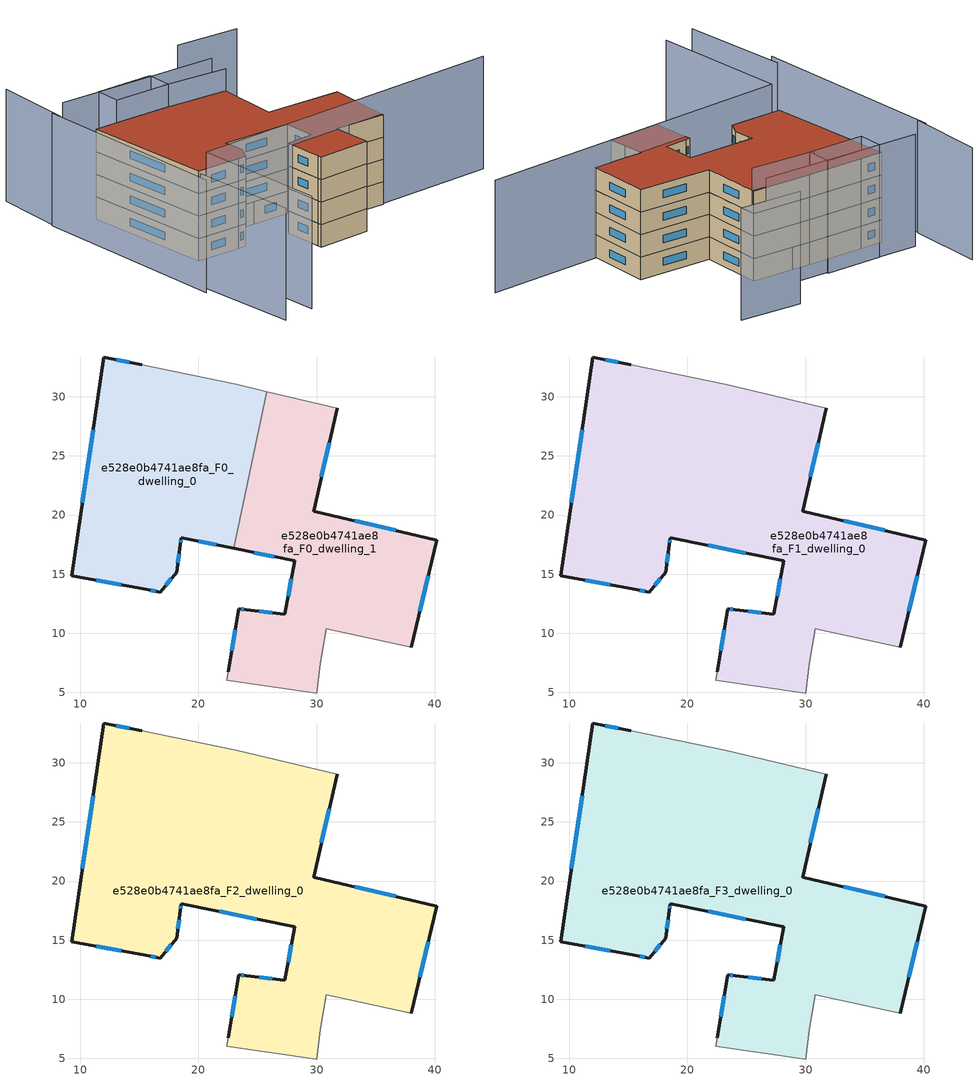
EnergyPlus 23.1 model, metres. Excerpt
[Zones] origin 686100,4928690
e528e0b4741ae8fa_F0_dwelling_0
 floor ground (EU_floor_Construction): 25.78,30.43 22.99,17.17 18.55,18.08 18.48,17.48 18.16,15.17 16.8,13.47 15.57,13.7 9.28,14.86 12.01,33.36 15.2,32.72 23.19,31.04 z0
 wall outside (EU_wall_Construction): 15.2,32.72 12.01,33.36 9.28,14.86 15.57,13.7 16.8,13.47 18.16,15.17 18.48,17.48 18.55,18.08 22.99,17.17 z0:3
 wall adiabatic (EU_wall_Construction): 25.78,30.43 23.19,31.04 15.2,32.72 z0:3
 wall to e528e0b4741ae8fa_F0_dwelling_1 (EU_wall_Construction): 22.99,17.17 25.78,30.43 z0:3
 window (EU_Window_Construction): 17.25,14.04 17.71,14.61 / 15.98,13.63 16.39,13.55 / 11.38,14.48 13.47,14.09 / 11.1,27.2 10.19,21.03 / 14.14,32.94 13.07,33.15 / 20.03,17.78 21.51,17.48 / 18.5,17.68 18.53,17.88 / 18.27,15.94 18.37,16.71 z1:2
e528e0b4741ae8fa_F0_dwelling_1
 floor ground (EU_floor_Construction): 31.74,29.02 29.75,20.32 40.18,17.88 38.03,8.83 30.81,10.4 30.32,7.4 30.01,4.95 22.42,6.02 22.54,6.72 23.41,12.06 24.04,11.98 27.33,11.6 28.15,16.11 22.99,17.17 25.78,30.43 z0
 wall outside (EU_wall_Construction): 22.99,17.17 28.15,16.11 27.33,11.6 24.04,11.98 23.41,12.06 22.54,6.72 / 38.03,8.83 40.18,17.88 29.75,20.32 31.74,29.02 z0:3
 wall adiabatic (EU_wall_Construction): 31.74,29.02 25.78,30.43 / 22.54,6.72 22.42,6.02 30.01,4.95 30.32,7.4 30.81,10.4 38.03,8.83 z0:3
 window (EU_Window_Construction): 24.71,16.82 26.43,16.47 / 30.41,23.22 31.08,26.12 / 36.7,18.7 33.23,19.51 / 38.75,11.85 39.46,14.87 / 23.12,10.28 22.83,8.5 / 23.83,12.01 23.62,12.04 / 26.23,11.73 25.14,11.86 / 27.88,14.61 27.6,13.11 z1:2
e528e0b4741ae8fa_F1_dwelling_0
 floor to e528e0b4741ae8fa_F0_dwelling_0 (EU_floor_Construction): 25.78,30.43 22.99,17.17 18.55,18.08 18.48,17.48 18.16,15.17 16.8,13.47 15.57,13.7 9.28,14.86 12.01,33.36 15.2,32.72 23.19,31.04 z3
 floor to e528e0b4741ae8fa_F0_dwelling_1 (EU_floor_Construction): 31.74,29.02 29.75,20.32 40.18,17.88 38.03,8.83 30.81,10.4 30.32,7.4 30.01,4.95 22.42,6.02 22.54,6.72 23.41,12.06 24.04,11.98 27.33,11.6 28.15,16.11 22.99,17.17 25.78,30.43 z3
 wall outside (EU_wall_Construction): 15.2,32.72 12.01,33.36 9.28,14.86 15.57,13.7 16.8,13.47 18.16,15.17 18.48,17.48 18.55,18.08 28.15,16.11 27.33,11.6 24.04,11.98 23.41,12.06 22.54,6.72 / 38.03,8.83 40.18,17.88 29.75,20.32 31.74,29.02 z3:6
 wall adiabatic (EU_wall_Construction): 31.74,29.02 23.19,31.04 15.2,32.72 / 22.54,6.72 22.42,6.02 30.01,4.95 30.32,7.4 30.81,10.4 38.03,8.83 z3:6
 window (EU_Window_Construction): 21.75,17.43 24.95,16.77 / 18.5,17.68 18.53,17.88 / 18.27,15.94 18.37,16.71 / 17.25,14.04 17.71,14.61 / 15.98,13.63 16.39,13.55 / 11.38,14.48 13.47,14.09 / 11.1,27.2 10.19,21.03 / 14.14,32.94 13.07,33.15 / 30.41,23.22 31.08,26.12 / 36.7,18.7 33.23,19.51 / 38.75,11.85 39.46,14.87 / 23.12,10.28 22.83,8.5 / 23.83,12.01 23.62,12.04 / 26.23,11.73 25.14,11.86 / 27.88,14.61 27.6,13.11 z4:5
e528e0b4741ae8fa_F2_dwelling_0
 floor to e528e0b4741ae8fa_F1_dwelling_0 (EU_floor_Construction): 31.74,29.02 29.75,20.32 40.18,17.88 38.03,8.83 30.81,10.4 30.32,7.4 30.01,4.95 22.42,6.02 22.54,6.72 23.41,12.06 24.04,11.98 27.33,11.6 28.15,16.11 18.55,18.08 18.48,17.48 18.16,15.17 16.8,13.47 15.57,13.7 9.28,14.86 12.01,33.36 15.2,32.72 23.19,31.04 z6
 wall outside (EU_wall_Construction): 15.2,32.72 12.01,33.36 9.28,14.86 15.57,13.7 16.8,13.47 18.16,15.17 18.48,17.48 18.55,18.08 28.15,16.11 27.33,11.6 24.04,11.98 23.41,12.06 22.54,6.72 / 38.03,8.83 40.18,17.88 29.75,20.32 31.74,29.02 z6:9
 wall adiabatic (EU_wall_Construction): 31.74,29.02 23.19,31.04 15.2,32.72 / 22.54,6.72 22.42,6.02 30.01,4.95 30.32,7.4 30.81,10.4 38.03,8.83 z6:9
 window (EU_Window_Construction): 21.75,17.43 24.95,16.77 / 18.5,17.68 18.53,17.88 / 18.27,15.94 18.37,16.71 / 17.25,14.04 17.71,14.61 / 15.98,13.63 16.39,13.55 / 11.38,14.48 13.47,14.09 / 11.1,27.2 10.19,21.03 / 14.14,32.94 13.07,33.15 / 30.41,23.22 31.08,26.12 / 36.7,18.7 33.23,19.51 / 38.75,11.85 39.46,14.87 / 23.12,10.28 22.83,8.5 / 23.83,12.01 23.62,12.04 / 26.23,11.73 25.14,11.86 / 27.88,14.61 27.6,13.11 z7:8
e528e0b4741ae8fa_F3_dwelling_0
 floor to e528e0b4741ae8fa_F2_dwelling_0 (EU_floor_Construction): 31.74,29.02 29.75,20.32 40.18,17.88 38.03,8.83 30.81,10.4 30.32,7.4 30.01,4.95 22.42,6.02 22.54,6.72 23.41,12.06 24.04,11.98 27.33,11.6 28.15,16.11 18.55,18.08 18.48,17.48 18.16,15.17 16.8,13.47 15.57,13.7 9.28,14.86 12.01,33.36 15.2,32.72 23.19,31.04 z9
 wall outside (EU_wall_Construction): 15.2,32.72 12.01,33.36 9.28,14.86 15.57,13.7 16.8,13.47 18.16,15.17 18.48,17.48 18.55,18.08 28.15,16.11 27.33,11.6 24.04,11.98 23.41,12.06 22.54,6.72 / 38.03,8.83 40.18,17.88 29.75,20.32 31.74,29.02 z9:12
 wall adiabatic (EU_wall_Construction): 31.74,29.02 23.19,31.04 15.2,32.72 / 22.54,6.72 22.42,6.02 30.01,4.95 30.32,7.4 30.81,10.4 38.03,8.83 z9:12
 window (EU_Window_Construction): 21.75,17.43 24.95,16.77 / 18.5,17.68 18.53,17.88 / 18.27,15.94 18.37,16.71 / 17.25,14.04 17.71,14.61 / 15.98,13.63 16.39,13.55 / 11.38,14.48 13.47,14.09 / 11.1,27.2 10.19,21.03 / 14.14,32.94 13.07,33.15 / 30.41,23.22 31.08,26.12 / 36.7,18.7 33.23,19.51 / 38.75,11.85 39.46,14.87 / 23.12,10.28 22.83,8.5 / 23.83,12.01 23.62,12.04 / 26.23,11.73 25.14,11.86 / 27.88,14.61 27.6,13.11 z10:11
 roof outside (EU_roof_Construction): 38.03,8.83 40.18,17.88 29.75,20.32 31.74,29.02 23.19,31.04 15.2,32.72 12.01,33.36 9.28,14.86 15.57,13.7 16.8,13.47 18.16,15.17 18.48,17.48 18.55,18.08 28.15,16.11 27.33,11.6 24.04,11.98 23.41,12.06 22.54,6.72 22.42,6.02 30.01,4.95 30.32,7.4 30.81,10.4 z12
shading: 6.15,-5.65 9.01,13.46 / 9.01,13.46 54.8,6.61 / 3.16,9.58 1.13,-5.55 / 6.87,36.18 1.99,7.74 / 31.68,28.78 22.64,31.19 / 9.41,45.62 6.79,34.83 / 33.17,32.17 10.44,37.42 / 42.66,35.88 33.82,38.12 / 23.19,31.04 15.2,32.72 / 15.2,32.72 15.93,36.19 / 15.93,36.19 23.92,34.51 / 23.92,34.51 23.19,31.04 z0:15
[Building]
EU S2 Campaign: North Axis=0; Terrain=City; Solar Distribution=FullExterior
[Site:Location]
Bologna: Latitude=44.5; Longitude=11.25; Time Zone=1; Elevation=37
[SizingPeriod:WeatherFileDays]
AnnualSizingPeriod: Begin Month=1; Begin Day of Month=1; End Month=12; End Day of Month=31; Day of Week for Start Day=Monday; Use Weather File Daylight Saving Period=No; Use Weather File Rain and Snow Indicators=No
[MATERIAL]
EU_InternalMass_Material: Roughness=MediumRough; Thickness=0.1; Conductivity=1; Density=1800; Specific Heat=900; Thermal Absorptance=0.9; Solar Absorptance=0.7; Visible Absorptance=0.7
[MATERIAL:NOMASS] Roughness=MediumRough; Thermal Absorptance=0.9; Solar Absorptance=0.7; Visible Absorptance=0.7
Name | Thermal Resistance
EU_wall_NoMass | 0.937881
EU_roof_NoMass | 0.548572
EU_floor_NoMass | 0.71348
[WINDOWMATERIAL:SIMPLEGLAZINGSYSTEM]
EU_Window_SimpleGlazing: UFactor=4.25633; Solar Heat Gain Coefficient=0.85; Visible Transmittance=0.85
[CONSTRUCTION]
EU_wall_Construction: EU_wall_NoMass
EU_roof_Construction: EU_roof_NoMass
EU_floor_Construction: EU_floor_NoMass
EU_InternalMass_Construction: EU_InternalMass_Material
EU_Window_Construction: EU_Window_SimpleGlazing
[ZONE] Type=1; Multiplier=1; Ceiling Height=autocalculate; Floor Area=autocalculate; Part of Total Floor Area=Yes
Name | Volume
e528e0b4741ae8fa_F0_dwelling_0 | 685.292
e528e0b4741ae8fa_F1_dwelling_0; e528e0b4741ae8fa_F2_dwelling_0; e528e0b4741ae8fa_F3_dwelling_0 | 1370.61
e528e0b4741ae8fa_F0_dwelling_1 | 685.323
[INTERNALMASS] Construction=EU_InternalMass_Construction
Name | Zone or ZoneList | Surface Area
e528e0b4741ae8fa_F0_dwelling_0_EU_InternalMass | e528e0b4741ae8fa_F0_dwelling_0 | 228.431
e528e0b4741ae8fa_F0_dwelling_1_EU_InternalMass | e528e0b4741ae8fa_F0_dwelling_1 | 228.441
e528e0b4741ae8fa_F1_dwelling_0_EU_InternalMass | e528e0b4741ae8fa_F1_dwelling_0 | 456.87
e528e0b4741ae8fa_F2_dwelling_0_EU_InternalMass | e528e0b4741ae8fa_F2_dwelling_0 | 456.87
e528e0b4741ae8fa_F3_dwelling_0_EU_InternalMass | e528e0b4741ae8fa_F3_dwelling_0 | 456.87
[OTHEREQUIPMENT] Fuel Type=Electricity; Design Level Calculation Method=Watts/Area; Power per Zone Floor Area=1; Fraction Latent=0; Fraction Radiant=0; Fraction Lost=0; Carbon Dioxide Generation Rate=0; EndUse Subcategory=EU_Step8_InternalGains
Name | Zone or ZoneList or Space or SpaceList | Schedule
EU_Step8_InternalGain_e528e0b4741ae8fa_F0_dwelling_0_f000 | e528e0b4741ae8fa_F0_dwelling_0 | EU_Step8_GainSchedule_e528e0b4741ae8fa_F0_dwelling_0_f000
EU_Step8_InternalGain_e528e0b4741ae8fa_F0_dwelling_1_f000 | e528e0b4741ae8fa_F0_dwelling_1 | EU_Step8_GainSchedule_e528e0b4741ae8fa_F0_dwelling_1_f000
EU_Step8_InternalGain_e528e0b4741ae8fa_F1_dwelling_0_f000 | e528e0b4741ae8fa_F1_dwelling_0 | EU_Step8_GainSchedule_e528e0b4741ae8fa_F1_dwelling_0_f000
EU_Step8_InternalGain_e528e0b4741ae8fa_F2_dwelling_0_f000 | e528e0b4741ae8fa_F2_dwelling_0 | EU_Step8_GainSchedule_e528e0b4741ae8fa_F2_dwelling_0_f000
EU_Step8_InternalGain_e528e0b4741ae8fa_F3_dwelling_0_f000 | e528e0b4741ae8fa_F3_dwelling_0 | EU_Step8_GainSchedule_e528e0b4741ae8fa_F3_dwelling_0_f000
[ZONEVENTILATION:DESIGNFLOWRATE] Schedule=EU_AlwaysOn; Design Flow Rate Calculation Method=AirChanges/Hour; Air Changes per Hour=0.687892; Ventilation Type=Natural; Fan Pressure Rise=0; Fan Total Efficiency=1; Constant Term Coefficient=1; Temperature Term Coefficient=0; Velocity Term Coefficient=0; Velocity Squared Term Coefficient=0; Minimum Indoor Temperature=-100; Maximum Indoor Temperature=100; Delta Temperature=-100; Minimum Outdoor Temperature=-100; Maximum Outdoor Temperature=100; Maximum Wind Speed=40
Name | Zone or ZoneList or Space or SpaceList
EU_ConstantAir_e528e0b4741ae8fa_F0_dwelling_0 | e528e0b4741ae8fa_F0_dwelling_0
EU_ConstantAir_e528e0b4741ae8fa_F0_dwelling_1 | e528e0b4741ae8fa_F0_dwelling_1
EU_ConstantAir_e528e0b4741ae8fa_F1_dwelling_0 | e528e0b4741ae8fa_F1_dwelling_0
EU_ConstantAir_e528e0b4741ae8fa_F2_dwelling_0 | e528e0b4741ae8fa_F2_dwelling_0
EU_ConstantAir_e528e0b4741ae8fa_F3_dwelling_0 | e528e0b4741ae8fa_F3_dwelling_0
[HVACTEMPLATE:THERMOSTAT] Constant Heating Setpoint=20; Constant Cooling Setpoint=50
EU_HeatOnly_e528e0b4741ae8fa_F0_dwelling_0; EU_HeatOnly_e528e0b4741ae8fa_F0_dwelling_1; EU_HeatOnly_e528e0b4741ae8fa_F1_dwelling_0; EU_HeatOnly_e528e0b4741ae8fa_F2_dwelling_0; EU_HeatOnly_e528e0b4741ae8fa_F3_dwelling_0
[HVACTEMPLATE:ZONE:IDEALLOADSAIRSYSTEM] System Availability Schedule=EU_AlwaysOn; Maximum Heating Supply Air Temperature=50; Minimum Cooling Supply Air Temperature=13; Maximum Heating Supply Air Humidity Ratio=0.0156; Minimum Cooling Supply Air Humidity Ratio=0.0077; Heating Limit=NoLimit; Cooling Limit=NoLimit; Heating Availability Schedule=EU_AlwaysOn; Cooling Availability Schedule=EU_CoolingOff; Dehumidification Control Type=ConstantSensibleHeatRatio; Cooling Sensible Heat Ratio=0.7; Dehumidification Setpoint=60; Humidification Control Type=None; Humidification Setpoint=30; Outdoor Air Method=None; Outdoor Air Flow Rate per Person=0.00944; Outdoor Air Flow Rate per Zone Floor Area=0; Outdoor Air Flow Rate per Zone=0; Demand Controlled Ventilation Type=None; Outdoor Air Economizer Type=NoEconomizer; Heat Recovery Type=None; Sensible Heat Recovery Effectiveness=0.7; Latent Heat Recovery Effectiveness=0.65
Name | Template Thermostat
e528e0b4741ae8fa_F0_dwelling_0 | EU_HeatOnly_e528e0b4741ae8fa_F0_dwelling_0
e528e0b4741ae8fa_F0_dwelling_1 | EU_HeatOnly_e528e0b4741ae8fa_F0_dwelling_1
e528e0b4741ae8fa_F1_dwelling_0 | EU_HeatOnly_e528e0b4741ae8fa_F1_dwelling_0
e528e0b4741ae8fa_F2_dwelling_0 | EU_HeatOnly_e528e0b4741ae8fa_F2_dwelling_0
e528e0b4741ae8fa_F3_dwelling_0 | EU_HeatOnly_e528e0b4741ae8fa_F3_dwelling_0
[SIZING:ZONE] Zone Cooling Design Supply Air Temperature Input Method=SupplyAirTemperature; Zone Cooling Design Supply Air Temperature=13; Zone Heating Design Supply Air Temperature Input Method=SupplyAirTemperature; Zone Heating Design Supply Air Temperature=50; Zone Cooling Design Supply Air Humidity Ratio=0.008; Zone Heating Design Supply Air Humidity Ratio=0.008; Cooling Design Air Flow Method=DesignDay; Cooling Design Air Flow Rate=0; Cooling Minimum Air Flow per Zone Floor Area=0.000762; Cooling Minimum Air Flow=0; Cooling Minimum Air Flow Fraction=0.2; Heating Design Air Flow Method=DesignDay; Heating Design Air Flow Rate=0; Heating Maximum Air Flow per Zone Floor Area=0.002032; Heating Maximum Air Flow=0.141576; Heating Maximum Air Flow Fraction=0.3; Account for Dedicated Outdoor Air System=No; Dedicated Outdoor Air System Control Strategy=NeutralSupplyAir; Dedicated Outdoor Air Low Setpoint Temperature for Design=autosize; Dedicated Outdoor Air High Setpoint Temperature for Design=autosize; Zone Load Sizing Method=Sensible Load Only No Latent Load; Zone Latent Cooling Design Supply Air Humidity Ratio Input Method=HumidityRatioDifference; Zone Cooling Design Supply Air Humidity Ratio Difference=0.005; Zone Latent Heating Design Supply Air Humidity Ratio Input Method=HumidityRatioDifference; Zone Humidification Design Supply Air Humidity Ratio Difference=0.005
e528e0b4741ae8fa_F0_dwelling_0; e528e0b4741ae8fa_F0_dwelling_1; e528e0b4741ae8fa_F1_dwelling_0; e528e0b4741ae8fa_F2_dwelling_0; e528e0b4741ae8fa_F3_dwelling_0
[SCHEDULE:CONSTANT]
Name | Hourly Value
EU_AlwaysOn | 1
EU_CoolingOff | 0
[SCHEDULE:FILE] Column Number=1; Rows to Skip at Top=0; Number of Hours of Data=8760; Column Separator=Comma; Interpolate to Timestep=No; Minutes per Item=60; Adjust Schedule for Daylight Savings=Yes
Name | File
EU_Step8_GainSchedule_e528e0b4741ae8fa_F0_dwelling_0_f000 | ../../schedules/e528e0b4741ae8fa/e528e0b4741ae8fa_F0_dwelling_0_f000_gain.csv
EU_Step8_GainSchedule_e528e0b4741ae8fa_F0_dwelling_1_f000 | ../../schedules/e528e0b4741ae8fa/e528e0b4741ae8fa_F0_dwelling_1_f000_gain.csv
EU_Step8_GainSchedule_e528e0b4741ae8fa_F1_dwelling_0_f000 | ../../schedules/e528e0b4741ae8fa/e528e0b4741ae8fa_F1_dwelling_0_f000_gain.csv
EU_Step8_GainSchedule_e528e0b4741ae8fa_F2_dwelling_0_f000 | ../../schedules/e528e0b4741ae8fa/e528e0b4741ae8fa_F2_dwelling_0_f000_gain.csv
EU_Step8_GainSchedule_e528e0b4741ae8fa_F3_dwelling_0_f000 | ../../schedules/e528e0b4741ae8fa/e528e0b4741ae8fa_F3_dwelling_0_f000_gain.csv
